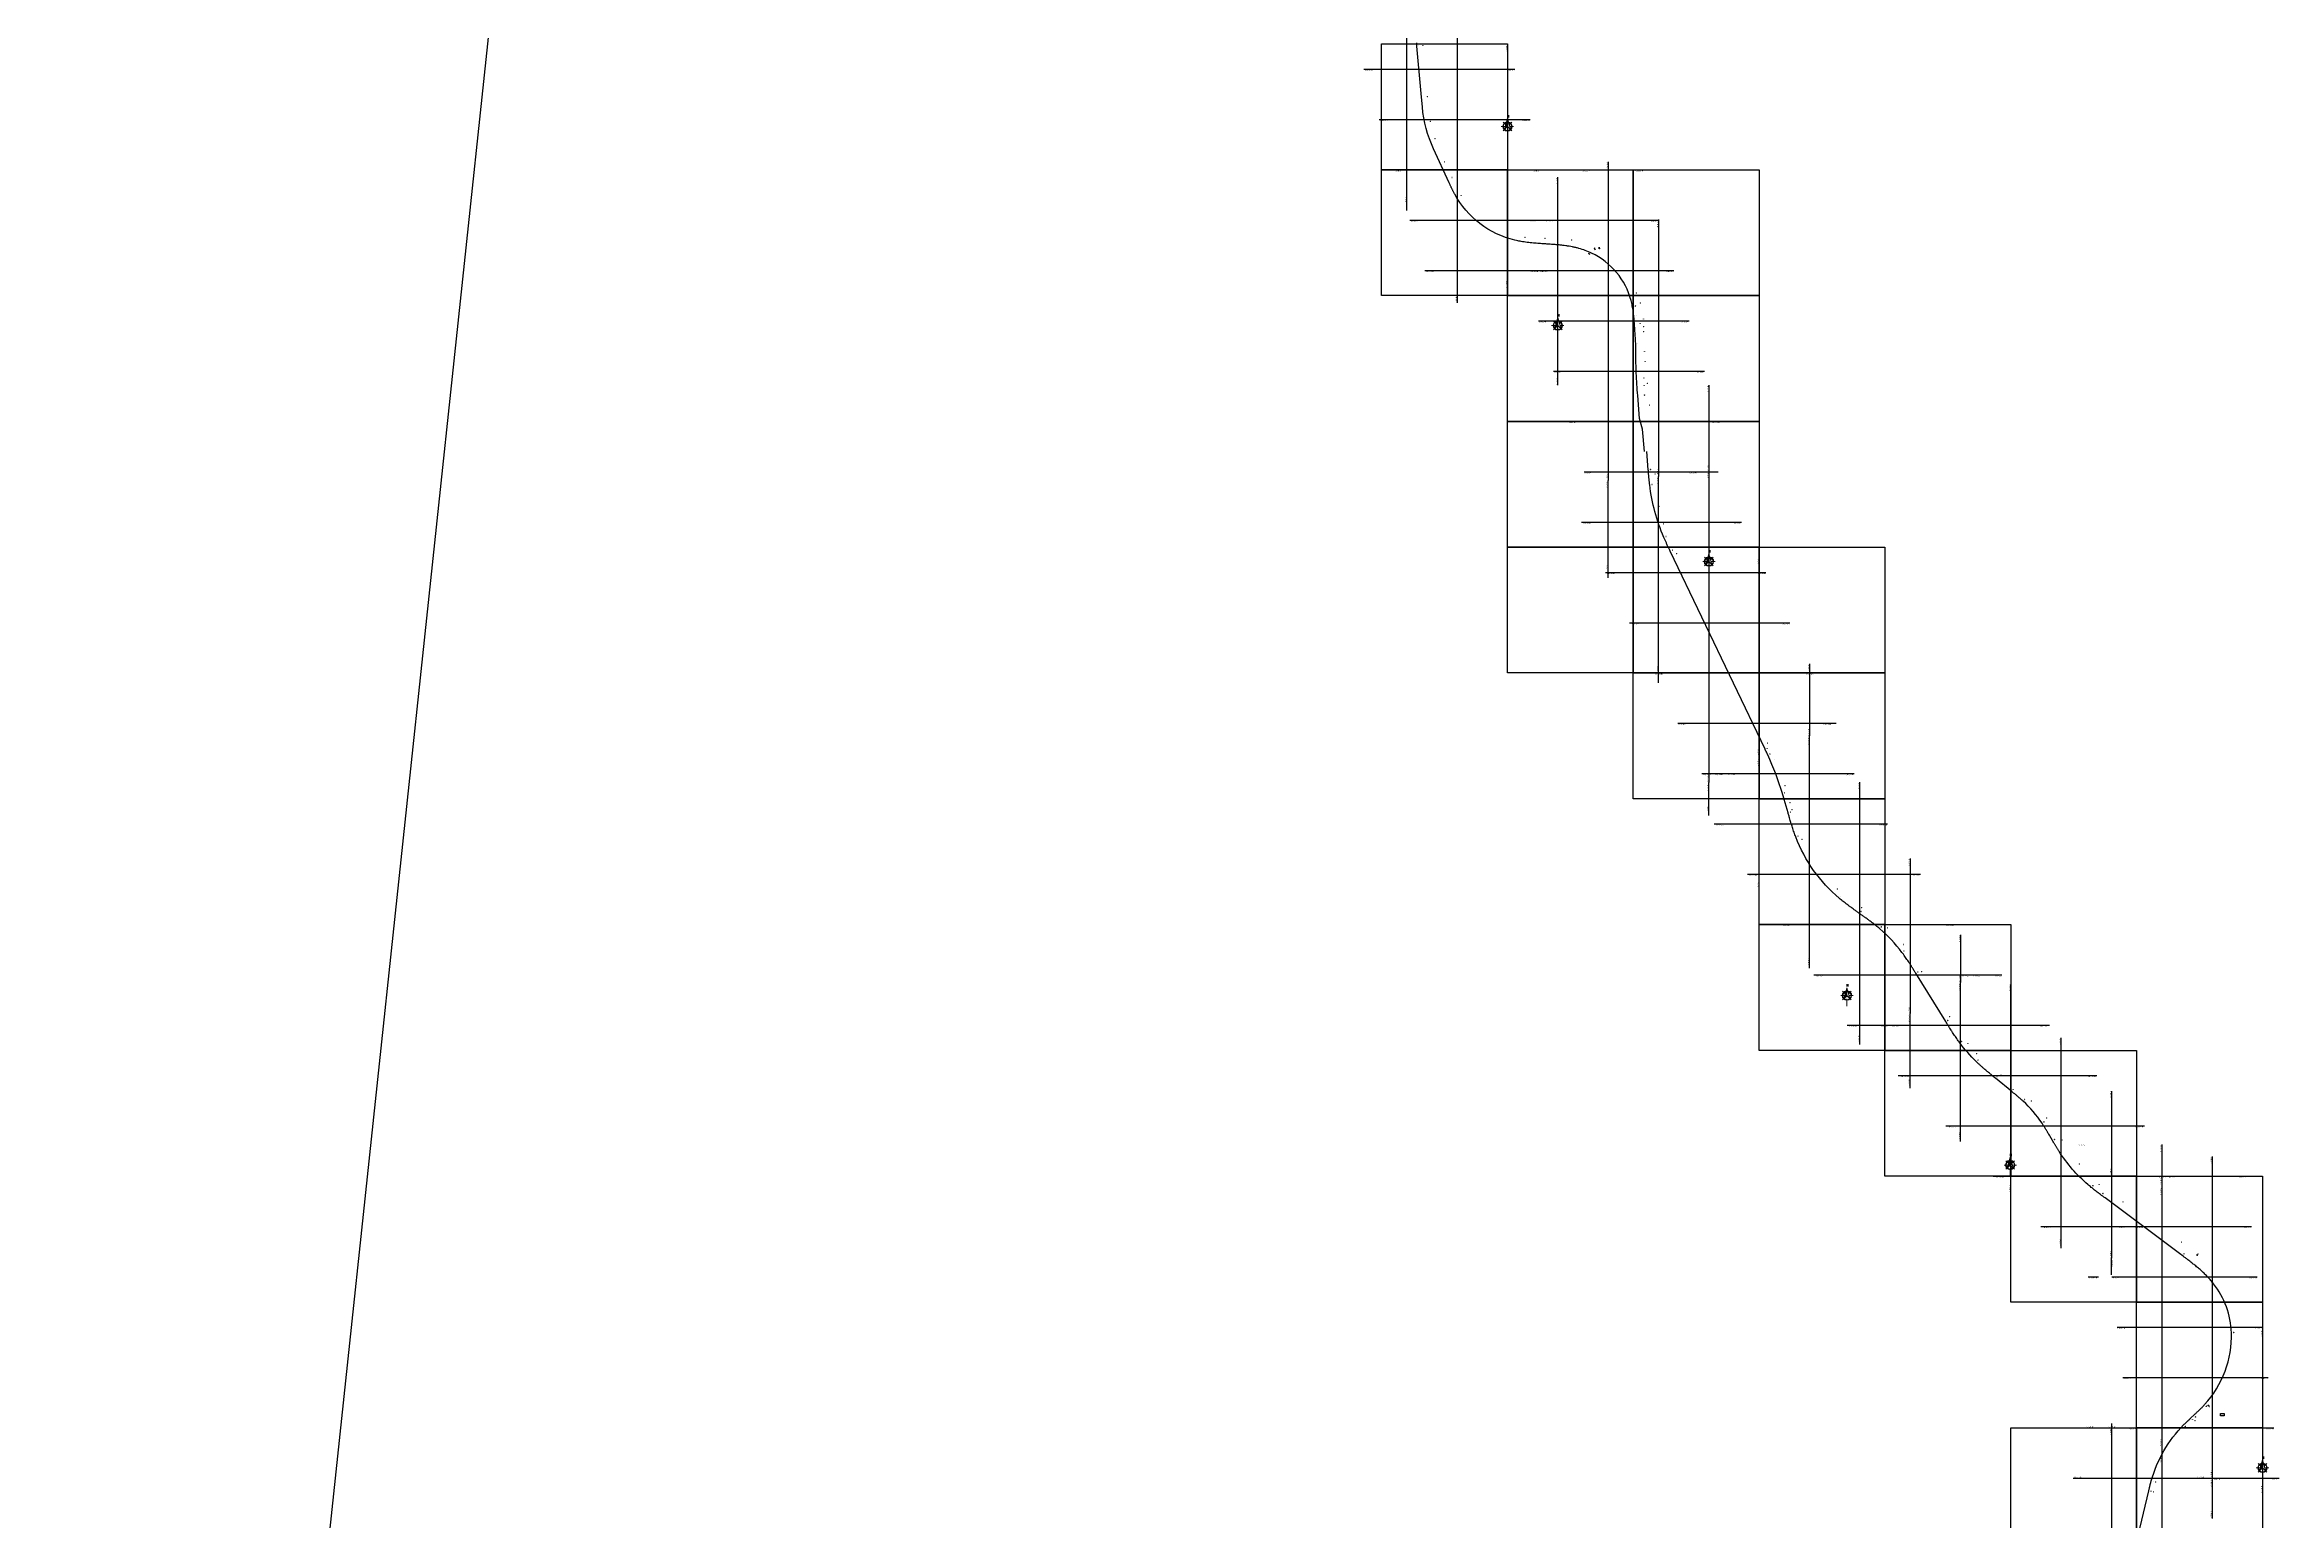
# Model space of a CAD drawing. Header units: metres. Extents: x 303118 to 359298, y 7408194 to 7460879.
# Drawn here: x 315188 to 324067, y 7419629 to 7425497 of the extents above; entities that cross this region are included whole.
import ezdxf
from ezdxf.enums import TextEntityAlignment as Align

# ---------------------------------------------------------------- set-up
doc = ezdxf.new("R2010")
doc.units = ezdxf.units.M
doc.header["$LTSCALE"] = 10
doc.header["$PDMODE"] = 3
doc.header["$PDSIZE"] = 0.5
for name, color, linetype, lineweight in [('_AUX_DESAPROPRIAÇÃO', 210, 'Continuous', 0), ('_AUX_PLATAFORMA_EXISTENTE', 253, 'Continuous', 0), ('A-NORTE', 2, 'Continuous', 9), ('C-ROAD-STAN', 11, 'Continuous', 0), ('U-HZ-AMV', 3, 'Continuous', 0), ('U-HZ-MURO PROJETADO', 130, 'Continuous', 0)]:
    doc.layers.add(name, color=color, linetype=linetype, lineweight=lineweight)
for name, color, linetype in [('A-IMAGENS', 255, 'Continuous'), ('A-MALHA PAR', 8, 'Continuous'), ('A-MALHA ÍMPAR', 8, 'Continuous')]:
    doc.layers.add(name, color=color, linetype=linetype)
doc.layers.add('A-MODELAGEM_FEATURE LINE', color=255, linetype='Continuous', plot=False)
doc.styles.add('Arial', font='arial.ttf')
doc.styles.add('DIM', font='arial.ttf', dxfattribs={"width": 0.8})
doc.styles.add('R200', font='simplex.shx', dxfattribs={"height": 5})
picture_1 = doc.add_image_def('image8.jpg', size_in_pixel=(5000, 5000))
picture_2 = doc.add_image_def('image9.jpg', size_in_pixel=(5000, 5000))
picture_3 = doc.add_image_def('image10.jpg', size_in_pixel=(5000, 5000))
picture_4 = doc.add_image_def('image11.jpg', size_in_pixel=(5000, 5000))
picture_5 = doc.add_image_def('image12.jpg', size_in_pixel=(5000, 5000))
picture_6 = doc.add_image_def('image13.jpg', size_in_pixel=(5000, 5000))
picture_7 = doc.add_image_def('image14.jpg', size_in_pixel=(5000, 5000))
picture_8 = doc.add_image_def('image26.jpg', size_in_pixel=(5000, 5000))
picture_9 = doc.add_image_def('image27.jpg', size_in_pixel=(5000, 5000))
picture_10 = doc.add_image_def('image28.jpg', size_in_pixel=(5000, 5000))
picture_11 = doc.add_image_def('image36.jpg', size_in_pixel=(5000, 5000))
picture_12 = doc.add_image_def('image37.jpg', size_in_pixel=(5000, 5000))
picture_13 = doc.add_image_def('image38.jpg', size_in_pixel=(5000, 5000))
picture_14 = doc.add_image_def('image39.jpg', size_in_pixel=(5000, 5000))
picture_15 = doc.add_image_def('image40.jpg', size_in_pixel=(5000, 5000))
picture_16 = doc.add_image_def('image41.jpg', size_in_pixel=(5000, 5000))
picture_17 = doc.add_image_def('image42.jpg', size_in_pixel=(5000, 5000))
picture_18 = doc.add_image_def('image71.jpg', size_in_pixel=(5000, 5000))
picture_19 = doc.add_image_def('image75.jpg', size_in_pixel=(5000, 5000))
picture_20 = doc.add_image_def('image76.jpg', size_in_pixel=(5000, 5000))
picture_21 = doc.add_image_def('image82.jpg', size_in_pixel=(5000, 5000))
picture_22 = doc.add_image_def('image83.jpg', size_in_pixel=(5000, 5000))
picture_23 = doc.add_image_def('image84.jpg', size_in_pixel=(5000, 5000))

# ---------------------------------------------------------------- blocks, each defined once
blk = doc.blocks.new('*X75')
at = {"color": 0}
for p, q in [((143.6, -423.4), (147.6, -419.3)), ((143.8, -422.6), (147.6, -418.8)), ((144, -421.9), (147.6, -418.2)), ((144.2, -421.2), (147.6, -417.7)), ((144.4, -420.4), (147.6, -417.2)), ((144.6, -419.7), (147.6, -416.7)), ((144.8, -419), (147.6, -416.1)), ((145, -418.3), (147.6, -415.6)), ((145.2, -417.5), (147.6, -415.1)), ((145.4, -416.8), (147.6, -414.5)), ((145.6, -416.1), (147.6, -414)), ((145.8, -415.3), (147.6, -413.5)), ((146, -414.6), (147.6, -412.9)), ((146.2, -413.9), (147.6, -412.4)), ((146.4, -413.1), (147.6, -411.9)), ((146.6, -412.4), (147.6, -411.3)), ((146.8, -411.7), (147.6, -410.8)), ((147, -411), (147.6, -410.3)), ((147.2, -410.2), (147.6, -409.8)), ((147.4, -409.5), (147.6, -409.2)), ((147.6, -408.8), (147.6, -408.7)), ((142.8, -426.3), (147.6, -421.4)), ((143, -425.6), (147.6, -420.9)), ((143.2, -424.8), (147.6, -420.4)), ((143.4, -424.1), (147.6, -419.8))]:
    blk.add_line(p, q, dxfattribs=at)
blk = doc.blocks.new('NORTE')
at = {"layer": 'A-NORTE'}
for p, q in [((-8.5, 41.5), (-24.7, 41.5)), ((-6.7, 48.2), (-17.2, 58.7)), ((-6.7, 34.8), (-17.2, 24.4)), ((0, 72.7), (0, 35.2)), ((0, 28.7), (0, 0)), ((6.7, 48.2), (17.2, 58.7)), ((6.7, 34.8), (17.2, 24.4)), ((8.5, 41.5), (24.7, 41.5))]:
    blk.add_line(p, q, dxfattribs=at)
for points in [[(-18.6, 41.5, 1), (18.6, 41.5, 0.359415), (3.5, 59.8, 1)], [(-3.5, 59.8, 0.359415), (-18.6, 41.5, 1)]]:
    blk.add_lwpolyline(points, format="xyb", dxfattribs=at)
blk.add_lwpolyline([(-11.7, 30), (0, 72.7), (11.6, 30.1), (0, 41.5), (-11.7, 30)], dxfattribs=at)
for start, end in [(105.02696, 180), (180, 0), (0, 74.97304)]:
    blk.add_arc((0, 41.5), 16.3, start, end, dxfattribs=at)
at = {"layer": 'A-NORTE', "xscale": 2.329019315242768, "yscale": 2.329019315242768, "zscale": 2.329019315242768}
blk.add_blockref('*X75', (-343.8, 1024.1), dxfattribs=at)
at = {"layer": 'A-NORTE', "style": 'R200'}
blk.add_attdef('N', (-2, 77), '', height=9.44, dxfattribs=at)

msp = doc.modelspace()

# ---------------------------------------------------------------- hatches: boundary and pattern name
h = msp.add_hatch(color=255)
h.dxf.hatch_style = 1
h.paths.add_polyline_path([(321346.151, 7424687.605), (321345.558, 7424687.388), (321347.924, 7424681.819), (321348.504, 7424682.054)])
h.paths.add_polyline_path([(321364.002, 7424691.663), (321364.727, 7424691.784), (321365.662, 7424685.995), (321365.004, 7424685.885)])
h.paths.add_polyline_path([(321321.947, 7424667.118), (321322.309, 7424667.675), (321327.554, 7424664.56), (321327.189, 7424663.977)])
at = {"layer": 'U-HZ-AMV', "ltscale": 5}
msp.add_hatch(color=256, dxfattribs=at).paths.add_polyline_path([(321508.459, 7424458.859, 1), (321508.875, 7424457.245, 1)])

# ---------------------------------------------------------------- linework, layer by layer
for p, q in [((320645.476, 7425491.786), (320645.476, 7425491.786)), ((321346.151, 7424687.605), (321347.508, 7424690.334))]:
    msp.add_line(p, q)
for points in [[(319689.939, 7427927.18), (319121.435, 7427847.941), (317075.006, 7426699.108), (315188.206, 7408936.686), (318621.359, 7408193.809), (320764.955, 7409287.274), (321225.561, 7409640.933)], [(323832.626, 7420056.828), (323847.626, 7420056.828), (323847.626, 7420047.828), (323832.626, 7420047.828), (323832.626, 7420056.828)]]:
    msp.add_lwpolyline(points)
at = {"color": 255}
for points, elevation in [([(321321.947, 7424667.118), (321322.309, 7424667.675), (321327.554, 7424664.56), (321327.189, 7424663.977)], 795.093), ([(321364.002, 7424691.663), (321364.727, 7424691.784), (321365.662, 7424685.995), (321365.004, 7424685.885)], 789.765)]:
    msp.add_lwpolyline(points, close=True, dxfattribs=dict(at, elevation=elevation))
msp.add_lwpolyline([(321346.151, 7424687.605), (321345.558, 7424687.388), (321347.924, 7424681.819), (321348.504, 7424682.054)], close=True, dxfattribs=at)
at = {"const_width": 0.2}
for points in [[(321445.357, 7424599.318), (321444.727, 7424600.041), (321442.535, 7424598.13), (321443.184, 7424597.386)], [(321448.79, 7424602.161), (321448.16, 7424602.884), (321445.968, 7424600.973), (321446.617, 7424600.229)], [(321516.557, 7424421.341), (321516.437, 7424422.292), (321513.552, 7424421.929), (321513.675, 7424420.949)]]:
    msp.add_lwpolyline(points, dxfattribs=at)
at = {"layer": '_AUX_PLATAFORMA_EXISTENTE'}
for centre, radius in [((323740.381, 7420686.945), 1.762), ((323784.874, 7420088.511), 2.049)]:
    msp.add_circle(centre, radius, dxfattribs=at)
at = {"layer": 'A-MALHA PAR'}
for p, q in [((320600, 7424838.231), (320600, 7425696.054)), ((320800, 7425667.485), (320800, 7424470.547)), ((321000, 7425496.703), (321000, 7424531.25)), ((320429.494, 7425400), (321029.351, 7425400)), ((320490.197, 7425200), (321090.054, 7425200)), ((320550.901, 7425000), (321136.554, 7425000)), ((320611.604, 7424800), (321132.274, 7424800)), ((320672.307, 7424600), (321127.995, 7424600)), ((321400, 7423378.533), (321400, 7423764.455)), ((321600, 7422960.8), (321600, 7423780.707)), ((321800, 7423796.959), (321800, 7422565.035)), ((321293.967, 7423600), (321930.364, 7423600)), ((322000, 7423454.553), (322000, 7422657.782)), ((321389.722, 7423400), (322026.118, 7423400)), ((321485.477, 7423200), (322121.873, 7423200)), ((322200, 7423036.819), (322200, 7422750.53)), ((321581.232, 7423000), (322217.628, 7423000)), ((321676.987, 7422800), (322306.677, 7422800)), ((321772.742, 7422600), (321875.399, 7422600)), ((322800, 7421137.995), (322800, 7421770.252)), ((322847.953, 7421800), (322964.478, 7421800)), ((323000, 7420926.086), (323000, 7421762.363)), ((322525.56, 7421600), (323153.238, 7421600)), ((322600, 7421349.905), (322600, 7421646.18)), ((323200, 7420714.176), (323200, 7421550.453)), ((322552.72, 7421400), (323341.998, 7421400)), ((323400, 7421338.544), (323400, 7420674.397)), ((322741.48, 7421200), (323530.757, 7421200)), ((323600, 7421126.634), (323600, 7420965.923)), ((322930.24, 7421000), (323623.378, 7421000)), ((323118.999, 7420800), (323486.169, 7420800)), ((323307.759, 7420600), (323348.961, 7420600)), ((323295.585, 7420000), (323430.905, 7420000)), ((323400, 7420017.348), (323400, 7418694.185)), ((323600, 7419905.081), (323600, 7418797.89)), ((323248.075, 7419800), (323787.198, 7419800)), ((323800, 7419792.814), (323800, 7419639.829))]:
    msp.add_line(p, q, dxfattribs=at)
at = {"layer": 'A-MALHA ÍMPAR'}
for p, q in [((321200, 7424144.346), (321200, 7424970.517)), ((321297.138, 7425000), (321540.152, 7425000)), ((321400, 7425031.22), (321400, 7423764.455)), ((321132.274, 7424800), (321600.855, 7424800)), ((321600, 7424802.818), (321600, 7423780.707)), ((321127.995, 7424600), (321661.558, 7424600)), ((321123.715, 7424400), (321722.262, 7424400)), ((321183.108, 7424200), (321782.965, 7424200)), ((321800, 7424143.874), (321800, 7423796.959)), ((321243.811, 7424000), (321843.668, 7424000)), ((321304.515, 7423800), (321837.427, 7423800)), ((322200, 7421826.536), (322200, 7422750.53)), ((322000, 7422129.872), (322000, 7422657.782)), ((321800, 7422433.208), (321800, 7422565.035)), ((321875.399, 7422600), (322377.565, 7422600)), ((322400, 7421523.2), (322400, 7422565.973)), ((321821.895, 7422400), (322509.432, 7422400)), ((322600, 7422262.637), (322600, 7421646.18)), ((321953.762, 7422200), (322641.299, 7422200)), ((322085.629, 7422000), (322773.166, 7422000)), ((322800, 7421959.301), (322800, 7421770.252)), ((322217.496, 7421800), (322847.953, 7421800)), ((322349.363, 7421600), (322525.56, 7421600)), ((323800, 7421077.988), (323800, 7419792.814)), ((323600, 7420965.923), (323600, 7419905.081)), ((323623.378, 7421000), (323934.269, 7421000)), ((323486.169, 7420800), (323956.351, 7420800)), ((323400, 7420608.562), (323400, 7420674.397)), ((323400.945, 7420600), (323978.433, 7420600)), ((323423.027, 7420400), (324000.516, 7420400)), ((324000, 7420404.669), (324000, 7419742.37)), ((323445.11, 7420200), (324022.598, 7420200)), ((323467.192, 7420000), (324044.68, 7420000)), ((323787.198, 7419800), (324066.762, 7419800))]:
    msp.add_line(p, q, dxfattribs=at)
at = {"layer": 'A-MODELAGEM_FEATURE LINE'}
for points in [[(321544.579, 7423879.585), (321537.197, 7423969.146), (321524.762, 7424011.73), (321517.429, 7424102.365, -0.00890487), (321511.797, 7424191.749, -0.01222538), (321510.53, 7424253.098, 0.01770881), (321507.742, 7424341.216), (321505.953, 7424367.862, 0.00063851), (321504.908, 7424383.127, 0.00127702), (321504.359, 7424390.722, 0.00255405), (321503.349, 7424403.358, 0.00319257), (321502.428, 7424413.413, 0.0044696), (321501.141, 7424425.439, 0.00510814), (321499.819, 7424435.893, 0.00638518), (321498.069, 7424447.567, 0.00702375), (321496.203, 7424458.088, 0.00830081), (321493.825, 7424469.453, 0.00893941), (321491.266, 7424479.88, 0.22128603), (321334.313, 7424668.45, 0.0426709), (321283.408, 7424687.367, 0.00956419), (321271.212, 7424690.499, 0.00888094), (321257.912, 7424693.397, 0.00751463), (321245.592, 7424695.66, 0.00683142), (321231.923, 7424697.768, 0.00546513), (321219.679, 7424699.35, 0.00478196), (321205.599, 7424700.875, 0.00341568), (321193.824, 7424701.956, 0.00273254), (321179.034, 7424703.13, 0.00136627), (321170.145, 7424703.763, 0.00068313), (321152.284, 7424704.96, -0.00056239), (321136.036, 7424706.046, -0.00112478), (321127.882, 7424706.618, -0.00224956), (321114.285, 7424707.665, -0.00281195), (321103.38, 7424708.615, -0.00393674), (321090.289, 7424709.935, -0.00449915), (321078.817, 7424711.287, -0.00562394), (321065.953, 7424713.068, -0.00618637), (321054.261, 7424714.969, -0.00731117), (321041.569, 7424717.386, -0.00787363), (321029.818, 7424719.995, -0.21201609), (320790.671, 7424902.604, -0.00320822), (320788.328, 7424906.95, -0.00298351), (320785.875, 7424911.639, -0.00252992), (320783.671, 7424915.968, -0.00230155), (320781.302, 7424920.733, -0.00184294), (320779.229, 7424924.991, -0.001613), (320776.903, 7424929.855, -0.00115248), (320774.989, 7424933.914, -0.00092204), (320772.626, 7424938.979, -0.00046104), (320771.218, 7424942.02, -0.00023052), (320768.422, 7424948.081), (320706.339, 7425082.797, -0.08604133), (320661.957, 7425249.517), (320658.474, 7425288.766), (320640.496, 7425491.344, -0.00031446), (320639.324, 7425504.643, -0.00062892)], [(323436.012, 7419278.617), (323548.084, 7419750.404, -0.0001322), (323549.319, 7419755.598, -0.00026423), (323549.94, 7419758.2, -0.00052873), (323550.984, 7419762.542, -0.00066053), (323551.828, 7419766.019, -0.00092516), (323552.857, 7419770.197, -0.00105664), (323553.773, 7419773.855, -0.00132114), (323554.823, 7419777.963, -0.0014521), (323555.799, 7419781.7, -0.00171586), (323556.89, 7419785.768, -0.00184592), (323557.933, 7419789.547, -0.12688469), (323686.609, 7420011.571, -0.00184592), (323689.37, 7420014.354, -0.00171586), (323692.357, 7420017.323, -0.0014521), (323695.114, 7420020.028, -0.00132114), (323698.157, 7420022.981, -0.00105664), (323700.875, 7420025.595, -0.00092516), (323703.989, 7420028.564, -0.00066053), (323706.586, 7420031.025, -0.00052873), (323709.835, 7420034.089, -0.00026423), (323711.784, 7420035.922, -0.0001322), (323715.677, 7420039.576), (323727.158, 7420050.347, 0.00024394), (323733.036, 7420055.867, 0.00048827), (323735.963, 7420058.624, 0.0009759), (323740.819, 7420063.225, 0.00122073), (323744.679, 7420066.914, 0.00170786), (323749.275, 7420071.359, 0.00195319), (323753.259, 7420075.268, 0.00243982), (323757.682, 7420079.686, 0.00268566), (323761.653, 7420083.733, 0.00317178), (323765.915, 7420088.181, 0.00341813), (323769.808, 7420092.353, 0.19607853), (323876.456, 7420378.442, 0.16046987), (323805.748, 7420572.961, 0.01228046), (323795.056, 7420585.878, 0.01140308), (323782.871, 7420599.255, 0.00964873), (323771.162, 7420611.07, 0.00877145), (323757.785, 7420623.608, 0.00701715), (323745.508, 7420634.408, 0.00613994), (323731.128, 7420646.401, 0.00438567), (323718.926, 7420656.15, 0.00350851), (323703.452, 7420668.119, 0.00175426), (323694.086, 7420675.206, 0.00087713), (323675.239, 7420689.313), (323374.221, 7420913.8, -0.00023771), (323365.009, 7420920.676, -0.00047542), (323360.402, 7420924.125, -0.00095083), (323352.738, 7420929.898, -0.00118854), (323346.62, 7420934.547, -0.00166396), (323339.306, 7420940.171, -0.00190167), (323332.935, 7420945.143, -0.00237709), (323325.828, 7420950.788, -0.0026148), (323319.411, 7420955.989, -0.00309022), (323312.486, 7420961.735, -0.00332793), (323306.117, 7420967.159, -0.07181887), (323191.917, 7421098.604, -0.00194143), (323189.291, 7421102.718, -0.00180275), (323186.5, 7421107.164, -0.00152541), (323183.966, 7421111.262, -0.00138673), (323181.207, 7421115.782, -0.00110939), (323178.77, 7421119.818, -0.00097071), (323176.008, 7421124.437, -0.00069337), (323173.72, 7421128.292, -0.00055469), (323170.876, 7421133.113, -0.00027735), (323169.175, 7421136.007, -0.00013867), (323165.781, 7421141.791), (323155.069, 7421160.06, 0.00019991), (323151.025, 7421166.952, 0.00040008), (323149.003, 7421170.388, 0.00079971), (323145.624, 7421176.098, 0.00100017), (323142.909, 7421180.648, 0.00139915), (323139.632, 7421186.082, 0.00159963), (323136.74, 7421190.811, 0.00199702), (323133.464, 7421196.085, 0.00219679), (323130.45, 7421200.848, 0.00259058), (323127.126, 7421205.988, 0.00278828), (323123.992, 7421210.725, 0.05906335), (323048.839, 7421298.48, 0.00278828), (323044.641, 7421302.306, 0.00259058), (323040.072, 7421306.38, 0.00219679), (323035.83, 7421310.091, 0.00199702), (323031.123, 7421314.14, 0.00159963), (323026.895, 7421317.724, 0.00139915), (323022.029, 7421321.798, 0.00100017), (323017.951, 7421325.18, 0.00079971), (323012.828, 7421329.397, 0.00040008), (323009.744, 7421331.924, 0.00019991), (323003.556, 7421336.98), (322939.473, 7421389.305, -0.00027788), (322929.141, 7421397.751, -0.00055545), (322923.972, 7421401.991, -0.00111132), (322915.371, 7421409.093, -0.00138837), (322908.508, 7421414.819, -0.0019438), (322900.308, 7421421.753, -0.00221959), (322893.169, 7421427.892, -0.00277206), (322885.22, 7421434.868, -0.00304472), (322878.049, 7421441.309, -0.0035888), (322870.336, 7421448.426, -0.00385478), (322863.247, 7421455.164, -0.04121273), (322797.084, 7421530.5, -0.00385478), (322791.317, 7421538.4, -0.0035888), (322785.256, 7421546.967, -0.00304472), (322779.794, 7421554.91, -0.00277206), (322773.904, 7421563.693, -0.00221959), (322768.738, 7421571.564, -0.0019438), (322762.92, 7421580.591, -0.00138837), (322758.128, 7421588.136, -0.00111132), (322752.196, 7421597.582, -0.00055545), (322748.659, 7421603.255, -0.00027788), (322741.617, 7421614.592), (322622.279, 7421806.96, 0.00028725), (322615.251, 7421818.275, 0.00057481), (322611.734, 7421823.916, 0.00114902), (322605.846, 7421833.286, 0.00143685), (322601.105, 7421840.745, 0.00200971), (322595.364, 7421849.641, 0.00229701), (322590.281, 7421857.373, 0.00286576), (322584.498, 7421865.971, 0.0031504), (322579.151, 7421873.72, 0.00370911), (322573.232, 7421882.051, 0.00398709), (322567.613, 7421889.706, 0.05670293), (322479.24, 7421983.733, 0.00398709), (322471.948, 7421989.815, 0.00370911), (322464, 7421996.239, 0.0031504), (322456.597, 7422002.056, 0.00286576), (322448.373, 7422008.36, 0.00229701), (322440.972, 7422013.913, 0.00200971), (322432.448, 7422020.193, 0.00143685), (322425.297, 7422025.387, 0.00114902), (322416.31, 7422031.844, 0.00057481), (322410.897, 7422035.704, 0.00028725), (322400.039, 7422043.42), (322399.018, 7422044.144, -0.00028259), (322388.139, 7422051.875, -0.00056487), (322382.696, 7422055.757, -0.00113016), (322373.636, 7422062.264, -0.00141189), (322366.402, 7422067.516, -0.00197671), (322357.754, 7422073.885, -0.00225713), (322350.219, 7422079.532, -0.00281883), (322341.82, 7422085.962, -0.00309596), (322334.235, 7422091.913, -0.00364884), (322326.064, 7422098.502, -0.00391895), (322318.543, 7422104.758, -0.12661505), (322145.653, 7422348.347, -0.00391895), (322142.229, 7422357.512, -0.00364884), (322138.705, 7422367.399, -0.00309596), (322135.591, 7422376.523, -0.00281883), (322132.293, 7422386.573, -0.00225713), (322129.448, 7422395.55, -0.00197671), (322126.29, 7422405.815, -0.00141189), (322123.72, 7422414.377, -0.00113016), (322120.567, 7422425.077, -0.00056487), (322118.699, 7422431.496, -0.00028259), (322114.991, 7422444.317), (322099.753, 7422497.124, 0.00003623), (322098.829, 7422500.325, 0.00007247), (322098.367, 7422501.924, 0.00014491), (322097.596, 7422504.587, 0.00018118), (322096.979, 7422506.715, 0.00025359), (322096.237, 7422509.266, 0.00028988), (322095.585, 7422511.496, 0.00036226), (322094.851, 7422513.996, 0.00039858), (322094.181, 7422516.265, 0.0004709), (322093.448, 7422518.734, 0.00050723), (322092.763, 7422521.022, 0.03597828), (322034.433, 7422674.252, 0.00050723), (322033.423, 7422676.417, 0.0004709), (322032.329, 7422678.748, 0.00039858), (322031.321, 7422680.889, 0.00036226), (322030.207, 7422683.244, 0.00028988), (322029.21, 7422685.343, 0.00025359), (322028.068, 7422687.742, 0.00018118), (322027.114, 7422689.742, 0.00014491), (322025.919, 7422692.243, 0.00007247), (322025.201, 7422693.744, 0.00003622), (322023.762, 7422696.749), (321646.852, 7423483.99, -0.00013337), (321643.396, 7423491.212, -0.00026663), (321641.669, 7423494.83, -0.00053344), (321638.797, 7423500.869, -0.00066653), (321636.508, 7423505.712, -0.0009334), (321633.778, 7423511.54, -0.00106624), (321631.405, 7423516.655, -0.00133289), (321628.767, 7423522.415, -0.00146528), (321626.395, 7423527.673, -0.00173109), (321623.846, 7423533.419, -0.00186263), (321621.514, 7423538.78, -0.07158736), (321565.149, 7423747.61, -0.00186263), (321564.467, 7423753.417, -0.00173109), (321563.778, 7423759.665, -0.00146528), (321563.183, 7423765.402, -0.00133289), (321562.564, 7423771.707, -0.00106624), (321562.041, 7423777.322, -0.0009334), (321561.469, 7423783.732, -0.00066653), (321561.01, 7423789.069, -0.00053344), (321560.453, 7423795.733, -0.00026663), (321560.125, 7423799.728, -0.00013337), (321559.477, 7423807.708), (321553.603, 7423880.323)]]:
    msp.add_lwpolyline(points, format="xyb", dxfattribs=at)
at = {"layer": 'C-ROAD-STAN', "color": 11, "linetype": 'Continuous', "lineweight": 40}
for p, q in [((321526.92, 7424389.435), (321527.871, 7424389.745)), ((321527.551, 7424389.115), (321527.24, 7424390.065)), ((321541.534, 7424171.78), (321542.484, 7424172.091)), ((321542.164, 7424171.46), (321541.853, 7424172.411)), ((321542.646, 7424141.513), (321543.597, 7424141.823)), ((321543.277, 7424141.193), (321542.966, 7424142.143)), ((321544.264, 7424104.419), (321545.215, 7424104.73)), ((321544.895, 7424104.099), (321544.584, 7424105.05)), ((321568.222, 7423808.299), (321569.173, 7423808.609)), ((321568.853, 7423807.979), (321568.542, 7423808.929)), ((321573.857, 7423748.568), (321574.807, 7423748.879)), ((321574.487, 7423748.248), (321574.177, 7423749.199)), ((321629.535, 7423542.283), (321630.485, 7423542.594)), ((321630.165, 7423541.963), (321629.855, 7423542.914)), ((321654.719, 7423487.829), (321655.67, 7423488.14)), ((321655.35, 7423487.509), (321655.039, 7423488.46)), ((322031.63, 7422700.588), (322032.581, 7422700.899)), ((322032.261, 7422700.268), (322031.95, 7422701.219)), ((322042.344, 7422678.001), (322043.295, 7422678.311)), ((322042.975, 7422677.681), (322042.664, 7422678.631)), ((322101.147, 7422523.528), (322102.097, 7422523.839)), ((322101.777, 7422523.208), (322101.466, 7422524.159)), ((322108.165, 7422499.534), (322109.115, 7422499.844)), ((322108.795, 7422499.214), (322108.485, 7422500.164)), ((322123.403, 7422446.726), (322124.354, 7422447.036)), ((322124.034, 7422446.406), (322123.723, 7422447.356)), ((322153.817, 7422351.496), (322154.768, 7422351.807)), ((322154.448, 7422351.176), (322154.137, 7422352.127)), ((322324.038, 7422111.668), (322324.989, 7422111.979)), ((322324.669, 7422111.348), (322324.358, 7422112.299)), ((322403.897, 7422051.532), (322404.847, 7422051.843)), ((322404.527, 7422051.212), (322404.217, 7422052.163)), ((322404.918, 7422050.808), (322405.868, 7422051.118)), ((322405.548, 7422050.488), (322405.238, 7422051.438)), ((322484.746, 7421990.634), (322485.697, 7421990.945)), ((322485.377, 7421990.314), (322485.066, 7421991.265)), ((322574.551, 7421895.083), (322575.502, 7421895.394)), ((322575.182, 7421894.763), (322574.871, 7421895.714)), ((322629.665, 7421811.681), (322630.615, 7421811.992)), ((322630.295, 7421811.361), (322629.985, 7421812.312)), ((322749.002, 7421619.313), (322749.953, 7421619.623)), ((322749.633, 7421618.993), (322749.322, 7421619.943)), ((322804.038, 7421535.856), (322804.988, 7421536.167)), ((322804.668, 7421535.536), (322804.357, 7421536.487)), ((322869.196, 7421461.664), (322870.147, 7421461.975)), ((322869.827, 7421461.344), (322869.516, 7421462.294)), ((322944.848, 7421396.314), (322945.799, 7421396.625)), ((322945.479, 7421395.994), (322945.168, 7421396.945)), ((323008.931, 7421343.99), (323009.882, 7421344.3)), ((323009.562, 7421343.67), (323009.251, 7421344.62)), ((323054.632, 7421305.127), (323055.583, 7421305.438)), ((323055.263, 7421304.807), (323054.952, 7421305.758)), ((323131.202, 7421215.717), (323132.152, 7421216.028)), ((323131.832, 7421215.397), (323131.522, 7421216.348)), ((323162.573, 7421164.583), (323163.524, 7421164.894)), ((323163.204, 7421164.263), (323162.893, 7421165.214)), ((323173.343, 7421146.216), (323174.294, 7421146.526)), ((323173.974, 7421145.896), (323173.663, 7421146.846)), ((323199.228, 7421103.442), (323200.179, 7421103.752)), ((323199.859, 7421103.122), (323199.548, 7421104.072)), ((323325.748, 7420962.238), (323326.698, 7420962.549)), ((323326.378, 7420961.918), (323326.068, 7420962.869)), ((323365.434, 7420931.831), (323366.384, 7420932.141)), ((323366.064, 7420931.511), (323365.754, 7420932.461)), ((323687.523, 7420692.07), (323688.473, 7420692.38)), ((323688.153, 7420691.75), (323687.843, 7420692.7)), ((323801.597, 7420593.448), (323802.547, 7420593.758)), ((323802.227, 7420593.128), (323801.917, 7420594.078)), ((323885.226, 7420378.568), (323886.177, 7420378.878)), ((323885.857, 7420378.248), (323885.546, 7420379.198)), ((323776.139, 7420085.932), (323777.089, 7420086.243)), ((323776.769, 7420085.613), (323776.458, 7420086.563)), ((323692.725, 7420004.925), (323693.675, 7420005.236)), ((323693.355, 7420004.605), (323693.045, 7420005.556)), ((323721.53, 7420032.675), (323722.481, 7420032.985)), ((323722.161, 7420032.355), (323721.85, 7420033.305)), ((323733.012, 7420043.446), (323733.962, 7420043.757)), ((323733.642, 7420043.126), (323733.332, 7420044.077)), ((323556.608, 7419748.11), (323557.559, 7419748.421)), ((323557.239, 7419747.79), (323556.928, 7419748.741)), ((323566.365, 7419786.899), (323567.316, 7419787.21)), ((323566.996, 7419786.579), (323566.685, 7419787.53))]:
    msp.add_line(p, q, dxfattribs=at)
for p in [(320663.666, 7425493.276), (320681.64, 7425290.742), (320693.712, 7425192.018), (320712.081, 7425123.017), (320750.689, 7425031.358), (320779.392, 7424969.074), (320816.282, 7424896.488), (321069.986, 7424731.817), (321149.27, 7424727.633), (321254.891, 7424720.448), (321511.848, 7424510.26), (321516.819, 7424498.656), (321527.653, 7424470.685), (321540.554, 7424406.433), (321541.359, 7424376.449), (321541.496, 7424356.434), (321544.465, 7424278.451), (321547.302, 7424237.559), (321556.144, 7424151.29), (321565.048, 7424064.357), (321587.086, 7423790.42), (321602.498, 7423662.008), (321621.161, 7423592.799), (321672.4, 7423474.047), (322032.898, 7422721.088), (322062.52, 7422657.493), (322102.595, 7422552.216), (322122.76, 7422485.021), (322130.812, 7422457.119), (322169.861, 7422338.768), (322310.518, 7422141.109), (322407.236, 7422066.945), (322510.608, 7421987.282), (322572.752, 7421921.162), (322645.859, 7421813.055), (322756.877, 7421634.098), (322829.309, 7421526.949), (322863.887, 7421487.578), (322960.787, 7421401.918), (323000.086, 7421369.829), (323081.855, 7421299.213), (323142.584, 7421231.94), (323203.876, 7421144.385), (323271.75, 7421048.52), (323351.015, 7420967.826), (323445.654, 7420898.252), (323678.931, 7420738.214), (323743.766, 7420690.622), (323788.605, 7420085.185), (323699.265, 7419997.606), (323731.855, 7420028.881), (323566.298, 7419745.95), (323576.009, 7419784.544)]:
    msp.add_point(p, dxfattribs=at)
at = {"layer": 'U-HZ-AMV', "ltscale": 5}
msp.add_line((321507.86, 7424457.844), (321505.698, 7424457.286), dxfattribs=at)
msp.add_circle((321508.667, 7424458.052), 0.833, dxfattribs=at)
at = {"layer": 'U-HZ-MURO PROJETADO'}
msp.add_lwpolyline([(321515, 7424307.751), (321514.983, 7424307.997)], dxfattribs=at)

# ---------------------------------------------------------------- block references
at = {"layer": 'A-NORTE'}
for p in [(321000, 7425130.605), (321200, 7424339.727), (321800.582, 7423401.403), (322349, 7421676.5), (322997.725, 7421003.208, 766), (323999.95, 7419800)]:
    msp.add_blockref('NORTE', p, dxfattribs=at).add_auto_attribs({'N': 'N'})

# ---------------------------------------------------------------- texts
at = {"layer": '_AUX_DESAPROPRIAÇÃO', "insert": (323268.947, 7421125.474), "char_height": 4, "attachment_point": 1, "style": 'DIM'}
msp.add_mtext('########', dxfattribs=at)
at = {"layer": 'A-MALHA PAR', "style": 'Arial'}
for s, rotation, p in [('E=321000 ', 90, (320998, 7425496.703)), ('N=7425400 ', 180, (320432.382, 7425398)), ('N=7425200 ', 180, (320493.086, 7425198)), ('N=7425000 ', 180, (320553.789, 7424998)), ('N=7424800 ', 180, (320614.492, 7424798)), ('N=7424600 ', 180, (320675.195, 7424598)), ('E=321400 ', 90, (321398, 7423762.247)), ('E=321600 ', 90, (321598, 7423778.37)), ('E=321800 ', 90, (321798, 7423795.068)), ('N=7423600 ', 180, (321298.648, 7423598)), ('E=322000 ', 90, (321998, 7423454.553)), ('N=7423400 ', 180, (321393.981, 7423398)), ('N=7423200 ', 180, (321490.431, 7423198)), ('E=322200 ', 90, (322198, 7423036.819)), ('N=7423000 ', 180, (321586.186, 7422998)), ('N=7422800 ', 180, (321676.987, 7422798)), ('N=7422600 ', 180, (321775.616, 7422598)), ('E=322800 ', 90, (322798, 7421765.67)), ('N=7421800 ', 180, (322847.953, 7421798)), ('E=323000 ', 90, (322998, 7421763.144)), ('N=7421600 ', 180, (322525.56, 7421598)), ('E=322600 ', 90, (322598, 7421639.982)), ('E=323200 ', 90, (323198, 7421550.633)), ('N=7421400 ', 180, (322562.222, 7421398)), ('E=323400 ', 90, (323398, 7421337.763)), ('N=7421200 ', 180, (322750.981, 7421198)), ('E=323600 ', 90, (323598, 7421124.928)), ('N=7421000 ', 180, (322939.741, 7420998)), ('N=7420800 ', 180, (323128.501, 7420798)), ('N=7420600 ', 180, (323311.959, 7420598)), ('E=323400 ', 90, (323398, 7419999.546)), ('E=323600 ', 90, (323598.589, 7419889.895)), ('E=323800 ', 90, (323798, 7419791.835))]:
    msp.add_text(s, height=4, rotation=rotation, dxfattribs=at).set_placement(p, align=Align.RIGHT)
for s, rotation, p in [(' N=7425400', 180, (321029.351, 7425398)), (' N=7425200', 180, (321090.054, 7425198)), (' N=7425000', 180, (321134.174, 7424998)), (' E=320600', 90, (320598, 7424861.518)), (' N=7424800', 180, (321122.675, 7424799.006)), (' E=321000', 90, (320998, 7424531.25)), (' N=7424600', 180, (321122.961, 7424598)), (' E=320800', 90, (320798, 7424470.547)), (' N=7423600', 180, (321930.364, 7423598)), (' E=321400', 90, (321398, 7423402.692)), (' N=7423400', 180, (322026.118, 7423398)), (' N=7423200', 180, (322121.873, 7423198)), (' E=321600', 90, (321598, 7423000.474)), (' N=7423000', 180, (322217.628, 7422998)), (' E=322200', 90, (322198, 7422750.53)), (' N=7422800', 180, (322287.366, 7422798)), (' E=322000', 90, (321998.32, 7422671.477)), (' E=321800', 90, (321798, 7422565.035)), (' N=7422600', 180, (321855.438, 7422598)), (' N=7421800', 180, (322964.886, 7421798)), (' N=7421600', 180, (323146.907, 7421598)), (' E=322600', 90, (322598, 7421359.108)), (' N=7421400', 180, (323337.456, 7421398)), (' E=322800', 90, (322798, 7421147.198)), (' N=7421200', 180, (323526.958, 7421198)), (' N=7421000', 180, (323619.03, 7420998)), (' E=323600', 90, (323598, 7420965.923)), (' E=323000', 90, (322998, 7420935.289)), (' N=7420800', 180, (323461.544, 7420798.436)), (' E=323200', 90, (323198, 7420723.379)), (' E=323400', 90, (323398, 7420674.397)), (' E=323800', 90, (323798, 7419639.829))]:
    msp.add_text(s, height=4, rotation=rotation, dxfattribs=at).set_placement(p)
for s, p in [(' N=7420000', (323299.386, 7420002)), (' N=7419800', (323251.876, 7419802))]:
    msp.add_text(s, height=4, dxfattribs=at).set_placement(p)
for s, p in [('N=7420000 ', (323418.935, 7420002)), ('N=7419800 ', (323771.03, 7419802))]:
    msp.add_text(s, height=4, dxfattribs=at).set_placement(p, align=Align.RIGHT)
at = {"layer": 'A-MALHA ÍMPAR', "style": 'Arial'}
for s, rotation, p in [('E=321200 ', 90, (321198, 7424970.517)), ('N=7425000 ', 180, (321297.138, 7424998)), ('E=321400 ', 90, (321398, 7425029.68)), ('N=7424800 ', 180, (321151.048, 7424798.604)), ('E=321600 ', 90, (321598, 7424790.992)), ('N=7424600 ', 180, (321128.888, 7424598)), ('N=7424400 ', 180, (321122.405, 7424398)), ('N=7424200 ', 180, (321183.108, 7424198)), ('E=321800 ', 90, (321798, 7424143.874)), ('N=7424000 ', 180, (321243.811, 7423998)), ('N=7423800 ', 180, (321304.515, 7423798)), ('E=322200 ', 90, (322198, 7422743.752)), ('E=322000 ', 90, (321998.27, 7422656.821)), ('N=7422600 ', 180, (321875.399, 7422598)), ('E=322400 ', 90, (322398, 7422565.973)), ('E=321800 ', 90, (321798, 7422558.257)), ('N=7422400 ', 180, (321827.993, 7422398)), ('E=322600 ', 90, (322598, 7422262.637)), ('N=7422200 ', 180, (321959.86, 7422198)), ('N=7422000 ', 180, (322091.727, 7421998)), ('E=322800 ', 90, (322798, 7421959.301)), ('N=7421800 ', 180, (322223.594, 7421798)), ('N=7421600 ', 180, (322355.461, 7421598)), ('E=323800 ', 90, (323798, 7421077.988)), ('E=323400 ', 90, (323398, 7421033.824)), ('N=7421000 ', 180, (323623.382, 7420998)), ('E=323600 ', 90, (323598, 7420953.869)), ('N=7420800 ', 180, (323493.324, 7420798.547)), ('N=7420600 ', 180, (323400.945, 7420598)), ('N=7420400 ', 180, (323423.027, 7420398)), ('E=324000 ', 90, (323998, 7420390.278)), ('N=7420200 ', 180, (323445.11, 7420198)), ('N=7420000 ', 180, (323467.192, 7419998)), ('N=7419800 ', 180, (323800.448, 7419798))]:
    msp.add_text(s, height=4, rotation=rotation, dxfattribs=at).set_placement(p, align=Align.RIGHT)
for s, rotation, p in [(' N=7425000', 180, (321540.152, 7424998)), (' N=7424800', 180, (321600.855, 7424798)), (' N=7424600', 180, (321661.558, 7424598)), (' N=7424400', 180, (321722.262, 7424398)), (' E=321200', 90, (321198, 7424144.346)), (' N=7424200', 180, (321782.965, 7424198)), (' N=7424000', 180, (321843.668, 7423998)), (' E=321600', 90, (321598, 7423780.707)), (' E=321800', 90, (321798, 7423796.959)), (' E=321400', 90, (321398, 7423764.455)), (' N=7423800', 180, (321751.849, 7423798)), (' N=7422600', 180, (322377.565, 7422598)), (' E=321800', 90, (321798, 7422443.919)), (' N=7422400', 180, (322509.432, 7422398)), (' E=322000', 90, (321998, 7422140.583)), (' N=7422200', 180, (322641.299, 7422198)), (' N=7422000', 180, (322773.166, 7421998)), (' E=322200', 90, (322198, 7421837.247)), (' E=322800', 90, (322798, 7421770.252)), (' N=7421800', 180, (322835.14, 7421798)), (' N=7421600', 180, (322511.947, 7421598)), (' E=322600', 90, (322598, 7421646.18)), (' E=322400', 90, (322398, 7421533.911)), (' N=7421000', 180, (323934.269, 7420998)), (' N=7420800', 180, (323956.351, 7420798)), (' E=323400', 90, (323405.402, 7420638.395)), (' N=7420600', 180, (323978.433, 7420598)), (' N=7420400', 180, (324000.516, 7420398)), (' N=7420200', 180, (324022.598, 7420198)), (' N=7420000', 180, (324044.68, 7419998)), (' E=323600', 90, (323598.3, 7419926.065)), (' E=323800', 90, (323798, 7419802.499)), (' E=324000', 90, (323998, 7419742.37)), (' N=7419800', 180, (324066.762, 7419798))]:
    msp.add_text(s, height=4, rotation=rotation, dxfattribs=at).set_placement(p)

# ---------------------------------------------------------------- pictures from other files: only their frames are drawn
at = {"layer": 'A-IMAGENS', "transparency": 33554636}
image = msp.add_image(picture_10, insert=(320499.95, 7425000.05), size_in_units=(500, 500), dxfattribs=dict(at, brightness=90))
image.dxf.flags = 6
image = msp.add_image(picture_9, insert=(320499.95, 7424500.05), size_in_units=(500, 500), dxfattribs=dict(at, brightness=90))
image.dxf.flags = 6
image = msp.add_image(picture_8, insert=(320999.95, 7424500.05), size_in_units=(500, 500), dxfattribs=dict(at, brightness=90))
image.dxf.flags = 6
image = msp.add_image(picture_18, insert=(321499.95, 7424500.05), size_in_units=(500, 500), dxfattribs=dict(at, brightness=90))
image.dxf.flags = 6
image = msp.add_image(picture_3, insert=(320999.95, 7424000.05), size_in_units=(500, 500), dxfattribs=dict(at, brightness=90))
image.dxf.flags = 6
image = msp.add_image(picture_1, insert=(321499.95, 7424000.05), size_in_units=(500, 500), dxfattribs=dict(at, brightness=90))
image.dxf.flags = 6
at = {"layer": 'A-IMAGENS'}
image = msp.add_image(picture_4, insert=(321000, 7423500), size_in_units=(500, 500), dxfattribs=dict(at, brightness=90))
image.dxf.flags = 6
at = {"layer": 'A-IMAGENS', "transparency": 33554636}
image = msp.add_image(picture_2, insert=(321499.95, 7423500.05), size_in_units=(500, 500), dxfattribs=dict(at, brightness=90))
image.dxf.flags = 6
at = {"layer": 'A-IMAGENS'}
image = msp.add_image(picture_23, insert=(321000, 7423000), size_in_units=(500, 500), rotation=0.0057, dxfattribs=dict(at, brightness=90))
image.dxf.flags = 6
at = {"layer": 'A-IMAGENS', "transparency": 33554636}
image = msp.add_image(picture_11, insert=(321499.95, 7423000.05), size_in_units=(500, 500), dxfattribs=dict(at, brightness=90))
image.dxf.flags = 6
at = {"layer": 'A-IMAGENS'}
image = msp.add_image(picture_12, insert=(322000, 7423000), size_in_units=(500, 500), dxfattribs=dict(at, brightness=90))
image.dxf.flags = 6
at = {"layer": 'A-IMAGENS', "transparency": 33554636}
image = msp.add_image(picture_22, insert=(321499.95, 7422500.05), size_in_units=(500, 500), dxfattribs=dict(at, brightness=90))
image.dxf.flags = 6
image = msp.add_image(picture_20, insert=(321999.95, 7422500.05), size_in_units=(500, 500), dxfattribs=dict(at, brightness=90))
image.dxf.flags = 6
image = msp.add_image(picture_19, insert=(321999.95, 7422000.05), size_in_units=(500, 500), dxfattribs=dict(at, brightness=90))
image.dxf.flags = 6
image = msp.add_image(picture_21, insert=(321999.95, 7421500.05), size_in_units=(500, 500), dxfattribs=dict(at, brightness=90))
image.dxf.flags = 6
image = msp.add_image(picture_13, insert=(322499.95, 7421500.05), size_in_units=(500, 500), dxfattribs=dict(at, brightness=90))
image.dxf.flags = 6
image = msp.add_image(picture_14, insert=(322499.95, 7421000.05), size_in_units=(500, 500), dxfattribs=dict(at, brightness=90))
image.dxf.flags = 6
image = msp.add_image(picture_5, insert=(322999.95, 7421000.05), size_in_units=(500, 500), dxfattribs=dict(at, brightness=90))
image.dxf.flags = 6
image = msp.add_image(picture_7, insert=(322999.95, 7420500.05), size_in_units=(500, 500), dxfattribs=dict(at, brightness=90, fade=5))
image.dxf.flags = 6
image = msp.add_image(picture_6, insert=(323499.95, 7420500.05), size_in_units=(500, 500), dxfattribs=dict(at, brightness=90))
image.dxf.flags = 6
image = msp.add_image(picture_15, insert=(323499.95, 7420000.05), size_in_units=(500, 500), dxfattribs=dict(at, brightness=90))
image.dxf.flags = 6
image = msp.add_image(picture_16, insert=(322999.95, 7419500.05), size_in_units=(500, 500), dxfattribs=dict(at, brightness=90))
image.dxf.flags = 6
image = msp.add_image(picture_17, insert=(323499.95, 7419500.05), size_in_units=(500, 500), dxfattribs=dict(at, brightness=90))
image.dxf.flags = 6

doc.saveas('drawing.dxf')
